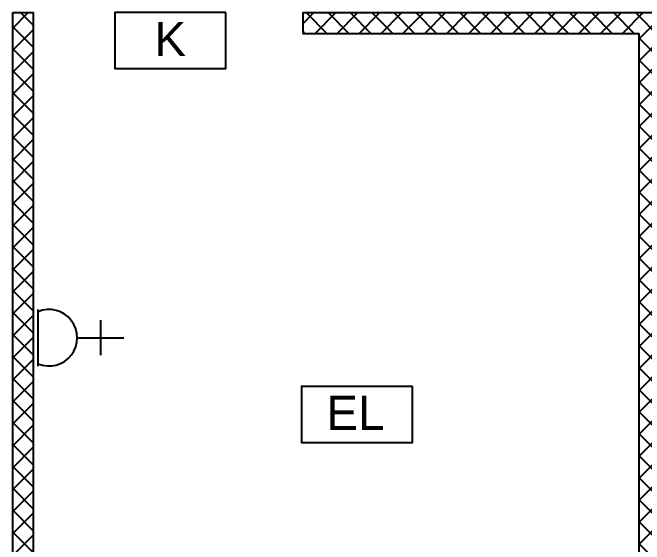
# Model space of a CAD drawing. Header units: inches. Extents: x -106706990 to 300603, y -86718466 to 1728185.
# Drawn here: x 147607 to 150658, y 41843 to 44410 of the extents above; entities that cross this region are included whole.
import ezdxf

# ---------------------------------------------------------------- set-up
doc = ezdxf.new("R2010")
doc.units = ezdxf.units.IN
doc.header["$MEASUREMENT"] = 0
doc.linetypes.add('DASHED2', pattern=[0.375, 0.25, -0.125])
for name, color, linetype in [('A-HATCH', 8, 'Continuous'), ('A-PARTITION', 4, 'Continuous'), ('A-TXTBOMBA', 7, 'Continuous'), ('area', 3, 'Continuous'), ('ELECT', 6, 'Continuous'), ('elk_LAMPU', 6, 'Continuous')]:
    doc.layers.add(name, color=color, linetype=linetype)
doc.layers.get('area').off()
doc.layers.get('elk_LAMPU').off()
doc.styles.add('arial', font='arial.ttf')

# ---------------------------------------------------------------- blocks, each defined once
blk = doc.blocks.new('Elight')
at = {"layer": 'A-TXTBOMBA', "color": 6}
blk.add_lwpolyline([(86606267.2, -1196730.5), (86605730.7, -1196730.5), (86605730.7, -1197000.7), (86606267.2, -1197000.7)], close=True, dxfattribs=at)
at = {"layer": 'A-TXTBOMBA', "color": 6, "style": 'arial'}
blk.add_text('EL', height=164.84, dxfattribs=at).set_placement((86605850.2, -1196940.4))
blk = doc.blocks.new('EXITE')
at = {"layer": 'A-TXTBOMBA', "color": 3}
blk.add_lwpolyline([(86607836.1, -1196696.9), (86607299.6, -1196696.9), (86607299.6, -1196967.2), (86607836.1, -1196967.2)], close=True, dxfattribs=at)
at = {"layer": 'A-TXTBOMBA', "color": 3, "style": 'arial'}
blk.add_text('K', height=164.8, dxfattribs=at).set_placement((86607490.7, -1196906.9))
blk = doc.blocks.new('SOCKET(in)')
at = {"layer": 'ELECT', "color": 6}
for p, q in [((86605160, -1198079.2), (86605160, -1197854.2)), ((86605075.7, -1197966.7), (86605244.4, -1197966.7)), ((86605023.6, -1198269), (86605296.4, -1198269))]:
    blk.add_line(p, q, dxfattribs=at)
blk.add_arc((86605160, -1198215.6), 136.4, 336.9763, 203.0237, dxfattribs=at)

msp = doc.modelspace()

# ---------------------------------------------------------------- hatches: boundary and pattern name
at = {"layer": 'A-HATCH'}
h = msp.add_hatch(dxfattribs=at)
h.set_pattern_fill('ANSI37', color=8, scale=600)
h.set_pattern_definition([(45, (114889.65, -264791.58), (-53.033009, 53.033009), []), (135, (114889.65, -264791.58), (-53.033009, -53.033009), [])])
h.paths.add_polyline_path([(144582.8, 44409.7), (144582.8, 39909.7), (144682.8, 39909.7), (144682.8, 44309.7), (146307.8, 44309.7), (146307.8, 44409.7)])
h.paths.add_polyline_path([(147657.8, 39909.7), (147707.8, 39909.7), (147707.8, 44409.7), (147657.8, 44409.7)])
h.paths.add_polyline_path([(147607.8, 39909.7), (147657.8, 39909.7), (147657.8, 44409.7), (147607.8, 44409.7)])
h.paths.add_polyline_path([(150632.8, 44309.7), (150632.8, 40509.7), (150732.8, 40509.7), (150732.8, 44409.7), (149007.8, 44409.7), (149007.8, 44309.7)])

# ---------------------------------------------------------------- linework, layer by layer
at = {"layer": 'A-PARTITION', "color": 8}
for p, q in [((147607.8, 39909.7), (147607.8, 44409.7)), ((147607.8, 44409.7), (147707.8, 44409.7)), ((147707.8, 39909.7), (147707.8, 44409.7)), ((149007.8, 44409.7), (150732.8, 44409.7)), ((149007.8, 44409.7), (149007.8, 44309.7)), ((149007.8, 44309.7), (150632.8, 44309.7)), ((150632.8, 40509.7), (150632.8, 44309.7))]:
    msp.add_line(p, q, dxfattribs=at)

# ---------------------------------------------------------------- block references
at = {"layer": 'area'}
for name, p in [('EXITE', (-86459199.4, 1241106.6)), ('Elight', (-86456728.6, 1239336.1))]:
    msp.add_blockref(name, p, dxfattribs=at)
at = {"layer": 'elk_LAMPU', "color": 0, "linetype": 'DASHED2', "lineweight": 18, "rotation": 270}
msp.add_blockref('SOCKET(in)', (1345998.1, 86648000.5), dxfattribs=at)

doc.saveas('drawing.dxf')
